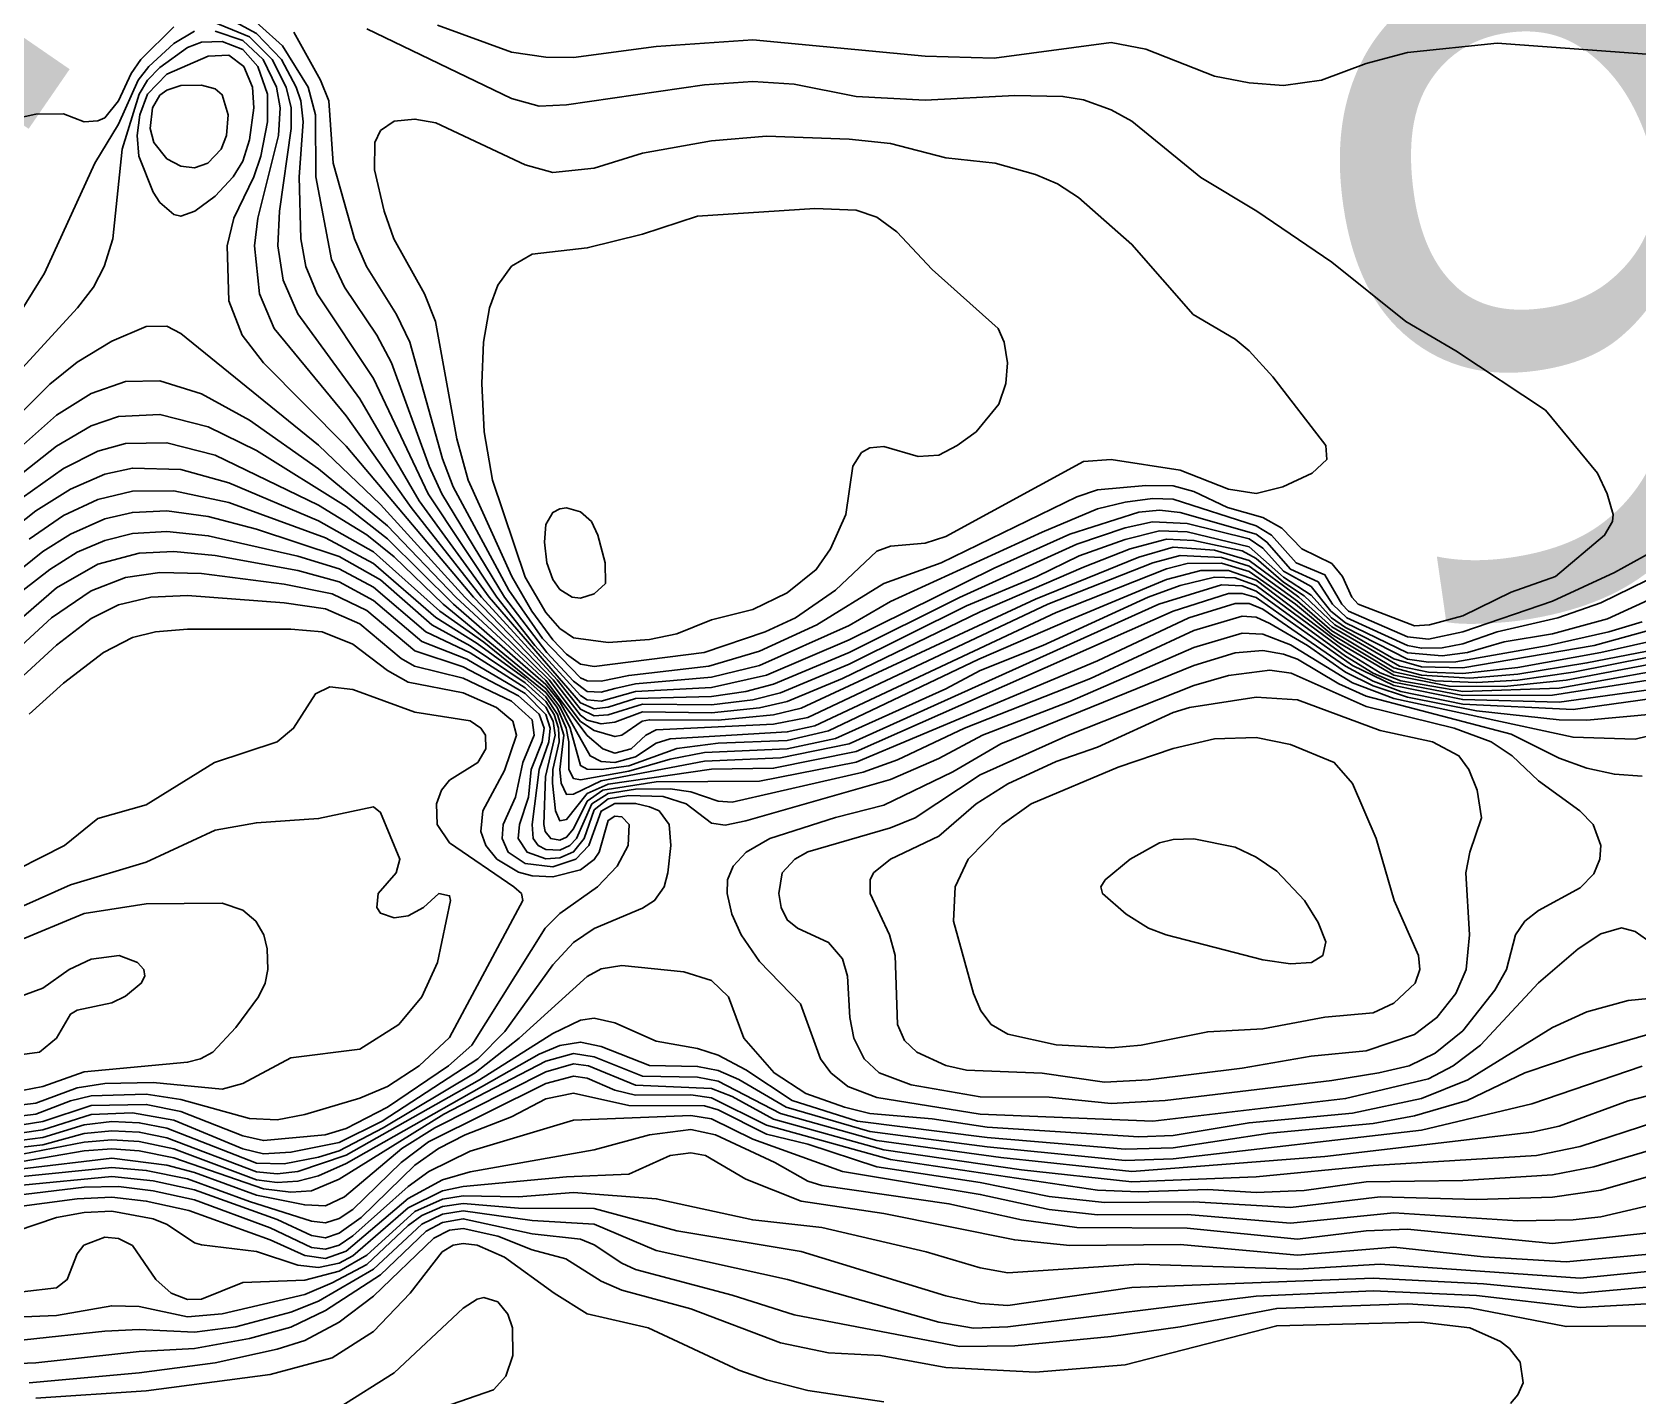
# Model space of a CAD drawing. Extents: x 474277 to 475042, y 254928 to 255625.
# Drawn here: x 474486.14 to 474504.01, y 255579.36 to 255594.53 of the extents above; entities that cross this region are included whole.
import ezdxf

# ---------------------------------------------------------------- set-up
doc = ezdxf.new("R2010")
doc.units = 0
doc.header["$MEASUREMENT"] = 0
doc.layers.add('BaseMapV2_DTM_export_MonNov09090547073261 — entities', color=1, linetype='CONTINUOUS')
doc.styles.get("Standard").update_dxf_attribs({"font": 'romans.shx'})

msp = doc.modelspace()

# ---------------------------------------------------------------- linework, layer by layer
at = {"layer": 'BaseMapV2_DTM_export_MonNov09090547073261 — entities', "color": 15, "linetype": 'Continuous', "true_color": 0xb7484b}
for points in [[(474487.625, 255595.065, 87.75), (474488.64, 255594.513, 87.75), (474488.92, 255594.222, 87.75), (474489.082, 255593.915, 87.75), (474489.133, 255593.762, 87.75), (474489.16, 255593.531, 87.75), (474489.116, 255592.918, 87.75), (474489.135, 255592.228, 87.75), (474489.189, 255591.921, 87.75), (474489.316, 255591.615, 87.75), (474489.943, 255590.674, 87.75), (474490.548, 255589.391, 87.75), (474491.312, 255588.241, 87.75), (474491.736, 255587.704, 87.75), (474492.244, 255587.147, 87.75), (474492.32, 255587.098, 87.75), (474492.474, 255587.085, 87.75)], [(474488.418, 255594.835, 87.5), (474488.929, 255594.375, 87.5), (474489.213, 255593.915, 87.5), (474489.295, 255593.608, 87.5), (474489.299, 255592.918, 87.5), (474489.473, 255591.998, 87.5), (474489.619, 255591.691, 87.5), (474489.979, 255591.155, 87.5), (474490.142, 255590.848, 87.5), (474490.559, 255589.698, 87.5), (474490.701, 255589.391, 87.5), (474491.399, 255588.241, 87.5), (474491.868, 255587.627, 87.5), (474492.167, 255587.307, 87.5), (474492.32, 255587.193, 87.5), (474492.474, 255587.184, 87.5), (474492.627, 255587.226, 87.5)], [(474505.815, 255594.778, 87.5), (474504.205, 255594.274, 87.5), (474502.442, 255594.407, 87.5), (474501.445, 255594.301, 87.5), (474500.985, 255594.18, 87.5), (474500.488, 255593.992, 87.5), (474500.065, 255593.935, 87.5), (474499.681, 255593.965, 87.5), (474499.298, 255594.039, 87.5), (474498.531, 255594.339, 87.5), (474498.148, 255594.412, 87.5), (474496.844, 255594.238, 87.5), (474496.078, 255594.26, 87.5), (474494.161, 255594.443, 87.5), (474493.087, 255594.368, 87.5), (474492.167, 255594.244, 87.5), (474491.86, 255594.251, 87.5), (474491.477, 255594.305, 87.5), (474490.654, 255594.605, 87.5)], [(474485.276, 255590.234, 88.25), (474486.283, 255591.845, 88.25), (474486.842, 255593.071, 88.25), (474487.106, 255593.505, 88.25), (474487.325, 255593.992, 88.25), (474487.444, 255594.145, 88.25), (474487.72, 255594.401, 88.25), (474487.95, 255594.537, 88.25)], [(474486.033, 255593.581, 88), (474486.186, 255593.617, 88), (474486.493, 255593.62, 88), (474486.723, 255593.531, 88), (474486.876, 255593.541, 88), (474486.953, 255593.576, 88), (474487.104, 255593.762, 88), (474487.246, 255594.068, 88), (474487.355, 255594.222, 88), (474487.72, 255594.587, 88)], [(474488.103, 255594.666, 88), (474488.563, 255594.474, 88), (474488.815, 255594.222, 88), (474488.969, 255593.915, 88), (474489.024, 255593.685, 88), (474489.027, 255593.455, 88), (474488.895, 255592.535, 88), (474488.876, 255592.151, 88), (474488.936, 255591.768, 88), (474489.1, 255591.395, 88), (474489.79, 255590.449, 88), (474490.449, 255589.314, 88), (474491.228, 255588.241, 88), (474492.244, 255587.068, 88), (474492.397, 255586.999, 88), (474492.55, 255587.018, 88), (474492.857, 255587.115, 88), (474493.701, 255587.137, 88), (474494.084, 255587.192, 88), (474494.391, 255587.275, 88), (474495.234, 255587.628, 88), (474496.461, 255588.239, 88), (474497.764, 255588.833, 88), (474498.301, 255589.014, 88), (474498.608, 255589.081, 88), (474498.991, 255589.06, 88), (474499.681, 255588.889, 88), (474499.835, 255588.786, 88), (474500.065, 255588.531, 88), (474500.371, 255588.36, 88), (474500.589, 255588.087, 88), (474500.755, 255587.957, 88), (474501.445, 255587.622, 88), (474501.828, 255587.589, 88), (474502.11, 255587.627, 88), (474502.518, 255587.746, 88), (474503.055, 255587.833, 88), (474503.668, 255587.999, 88), (474504.435, 255588.353, 88)], [(474488.18, 255594.539, 88.25), (474488.487, 255594.435, 88.25), (474488.714, 255594.222, 88.25), (474488.862, 255593.915, 88.25), (474488.902, 255593.685, 88.25), (474488.886, 255593.378, 88.25), (474488.655, 255592.458, 88.25), (474488.618, 255592.151, 88.25), (474488.674, 255591.615, 88.25), (474488.836, 255591.231, 88.25), (474489.637, 255590.26, 88.25), (474490.359, 255589.238, 88.25), (474491.143, 255588.241, 88.25), (474491.985, 255587.321, 88.25), (474492.244, 255586.996, 88.25), (474492.397, 255586.923, 88.25), (474492.55, 255586.932, 88.25), (474492.934, 255587.05, 88.25), (474493.701, 255587.045, 88.25), (474494.161, 255587.101, 88.25), (474494.467, 255587.179, 88.25), (474495.234, 255587.498, 88.25), (474496.538, 255588.145, 88.25), (474497.319, 255588.471, 88.25), (474497.79, 255588.701, 88.25), (474498.301, 255588.883, 88.25), (474498.685, 255588.978, 88.25), (474498.991, 255588.968, 88.25), (474499.681, 255588.802, 88.25), (474500.065, 255588.463, 88.25), (474500.371, 255588.265, 88.25), (474500.599, 255588.011, 88.25), (474500.755, 255587.904, 88.25), (474501.445, 255587.553, 88.25), (474501.675, 255587.517, 88.25), (474501.982, 255587.523, 88.25), (474503.006, 255587.704, 88.25), (474503.682, 255587.857, 88.25), (474504.052, 255587.969, 88.25)], [(474489.057, 255594.528, 87.25), (474489.352, 255593.992, 87.25), (474489.445, 255593.762, 87.25), (474489.494, 255593.071, 87.25), (474489.732, 255592.228, 87.25), (474489.865, 255591.921, 87.25), (474490.198, 255591.385, 87.25), (474490.347, 255591.078, 87.25), (474490.71, 255589.781, 87.25), (474490.829, 255589.468, 87.25), (474491.447, 255588.318, 87.25), (474491.821, 255587.781, 87.25), (474492.244, 255587.346, 87.25), (474492.32, 255587.31, 87.25), (474492.474, 255587.309, 87.25)], [(474492.474, 255587.309, 87.25), (474492.78, 255587.372, 87.25), (474493.67, 255587.474, 87.25), (474494.237, 255587.642, 87.25), (474494.874, 255587.934, 87.25), (474495.617, 255588.394, 87.25), (474496.255, 255588.624, 87.25), (474497.764, 255589.357, 87.25), (474497.994, 255589.435, 87.25), (474498.531, 255589.486, 87.25), (474498.838, 255589.482, 87.25), (474499.068, 255589.419, 87.25), (474499.441, 255589.238, 87.25), (474499.835, 255589.127, 87.25), (474500.045, 255589.008, 87.25), (474500.268, 255588.778, 87.25), (474500.601, 255588.616, 87.25), (474500.721, 255588.471, 87.25), (474500.824, 255588.241, 87.25), (474500.896, 255588.164, 87.25), (474501.522, 255587.922, 87.25), (474501.689, 255587.934, 87.25), (474502.058, 255588.033, 87.25), (474502.595, 255588.299, 87.25), (474503.09, 255588.471, 87.25), (474503.636, 255588.931, 87.25), (474503.724, 255589.084, 87.25), (474503.73, 255589.161, 87.25), (474503.665, 255589.391, 87.25), (474503.556, 255589.621, 87.25), (474502.978, 255590.324, 87.25), (474501.982, 255590.981, 87.25), (474501.424, 255591.308, 87.25), (474500.601, 255591.969, 87.25), (474499.768, 255592.535, 87.25), (474499.145, 255592.91, 87.25), (474498.378, 255593.537, 87.25), (474498.148, 255593.665, 87.25), (474497.841, 255593.774, 87.25), (474497.611, 255593.813, 87.25), (474497.074, 255593.823, 87.25), (474496.078, 255593.772, 87.25), (474495.311, 255593.813, 87.25), (474494.621, 255593.949, 87.25), (474494.161, 255593.978, 87.25), (474493.624, 255593.943, 87.25), (474492.09, 255593.719, 87.25), (474491.784, 255593.704, 87.25), (474491.477, 255593.788, 87.25), (474489.867, 255594.566, 87.25)], [(474486.033, 255590.788, 88.5), (474486.65, 255591.461, 88.5), (474486.826, 255591.691, 88.5), (474486.946, 255591.921, 88.5), (474487.042, 255592.228, 88.5), (474487.147, 255593.225, 88.5), (474487.334, 255593.838, 88.5), (474487.429, 255593.992, 88.5), (474487.566, 255594.134, 88.5), (474487.873, 255594.358, 88.5), (474488.027, 255594.416, 88.5), (474488.257, 255594.425, 88.5), (474488.487, 255594.335, 88.5), (474488.654, 255594.145, 88.5), (474488.761, 255593.838, 88.5), (474488.763, 255593.531, 88.5), (474488.69, 255593.148, 88.5), (474488.612, 255592.918, 88.5), (474488.387, 255592.458, 88.5), (474488.315, 255592.151, 88.5), (474488.333, 255591.538, 88.5), (474488.479, 255591.155, 88.5), (474488.718, 255590.848, 88.5), (474489.637, 255589.923, 88.5), (474491.053, 255588.241, 88.5), (474491.94, 255587.321, 88.5), (474492.244, 255586.928, 88.5), (474492.32, 255586.875, 88.5), (474492.474, 255586.834, 88.5), (474492.627, 255586.852, 88.5), (474492.934, 255586.968, 88.5), (474493.701, 255586.956, 88.5), (474494.237, 255587.012, 88.5), (474494.544, 255587.081, 88.5), (474495.157, 255587.337, 88.5), (474496.691, 255588.08, 88.5), (474497.841, 255588.577, 88.5), (474498.36, 255588.778, 88.5), (474498.761, 255588.887, 88.5), (474499.068, 255588.873, 88.5), (474499.605, 255588.757, 88.5), (474499.758, 255588.673, 88.5), (474500.065, 255588.407, 88.5), (474500.295, 255588.255, 88.5), (474500.634, 255587.934, 88.5), (474501.292, 255587.554, 88.5), (474501.598, 255587.466, 88.5), (474502.058, 255587.457, 88.5), (474503.518, 255587.704, 88.5), (474504.742, 255588.041, 88.5)], [(474487.955, 255592.535, 88.75), (474487.797, 255592.48, 88.75), (474487.72, 255592.498, 88.75), (474487.566, 255592.634, 88.75), (474487.49, 255592.748, 88.75), (474487.333, 255593.148, 88.75), (474487.314, 255593.378, 88.75), (474487.343, 255593.608, 88.75), (474487.429, 255593.838, 88.75), (474487.643, 255594.06, 88.75), (474488.103, 255594.262, 88.75), (474488.333, 255594.272, 88.75), (474488.501, 255594.145, 88.75), (474488.597, 255593.915, 88.75), (474488.61, 255593.685, 88.75), (474488.563, 255593.329, 88.75), (474488.487, 255593.092, 88.75), (474488.382, 255592.918, 88.75), (474488.18, 255592.703, 88.75), (474487.955, 255592.535, 88.75)], [(474488.1, 255593.071, 89), (474487.95, 255593.02, 89), (474487.797, 255593.036, 89), (474487.643, 255593.12, 89), (474487.497, 255593.301, 89), (474487.457, 255593.455, 89), (474487.482, 255593.685, 89), (474487.566, 255593.825, 89), (474487.643, 255593.883, 89), (474487.797, 255593.933, 89), (474488.027, 255593.938, 89), (474488.18, 255593.897, 89), (474488.257, 255593.831, 89), (474488.326, 255593.608, 89), (474488.305, 255593.378, 89), (474488.246, 255593.225, 89), (474488.1, 255593.071, 89)], [(474492.397, 255587.471, 87), (474493.619, 255587.627, 87), (474494.299, 255587.857, 87), (474494.634, 255588.011, 87), (474495.081, 255588.318, 87), (474495.541, 255588.755, 87), (474495.694, 255588.811, 87), (474496.078, 255588.841, 87), (474496.308, 255588.915, 87), (474497.841, 255589.753, 87), (474498.148, 255589.775, 87), (474498.915, 255589.656, 87), (474499.451, 255589.445, 87), (474499.758, 255589.396, 87), (474500.057, 255589.468, 87), (474500.384, 255589.621, 87), (474500.545, 255589.774, 87), (474500.535, 255589.928, 87), (474499.944, 255590.694, 87), (474499.681, 255590.984, 87), (474499.528, 255591.111, 87), (474499.06, 255591.385, 87), (474498.378, 255592.167, 87), (474497.782, 255592.688, 87), (474497.549, 255592.841, 87), (474497.304, 255592.945, 87), (474496.858, 255593.071, 87), (474496.308, 255593.131, 87), (474495.694, 255593.288, 87), (474495.234, 255593.339, 87), (474494.314, 255593.372, 87), (474493.701, 255593.317, 87), (474492.934, 255593.181, 87), (474492.397, 255593.016, 87), (474491.937, 255592.967, 87), (474491.63, 255593.052, 87), (474490.634, 255593.519, 87), (474490.403, 255593.561, 87), (474490.173, 255593.539, 87), (474490.02, 255593.432, 87), (474489.957, 255593.301, 87), (474489.952, 255592.995, 87), (474490.06, 255592.535, 87), (474490.167, 255592.228, 87), (474490.509, 255591.615, 87), (474490.633, 255591.308, 87), (474490.87, 255590.004, 87), (474490.994, 255589.544, 87), (474491.481, 255588.471, 87), (474491.704, 255588.087, 87), (474491.937, 255587.766, 87), (474492.09, 255587.606, 87), (474492.244, 255587.496, 87), (474492.397, 255587.471, 87)], [(474493.01, 255587.77, 86.75), (474493.317, 255587.835, 86.75), (474493.701, 255587.991, 86.75), (474494.161, 255588.106, 86.75), (474494.544, 255588.289, 86.75), (474494.866, 255588.548, 86.75), (474495.025, 255588.778, 86.75), (474495.196, 255589.161, 86.75), (474495.274, 255589.698, 86.75), (474495.37, 255589.851, 86.75), (474495.464, 255589.904, 86.75), (474495.617, 255589.917, 86.75), (474496.001, 255589.808, 86.75), (474496.231, 255589.823, 86.75), (474496.435, 255589.928, 86.75), (474496.645, 255590.081, 86.75), (474496.898, 255590.388, 86.75), (474496.976, 255590.618, 86.75), (474496.995, 255590.848, 86.75), (474496.958, 255591.078, 86.75), (474496.891, 255591.231, 86.75), (474496.154, 255591.888, 86.75), (474495.761, 255592.305, 86.75), (474495.541, 255592.469, 86.75), (474495.311, 255592.549, 86.75), (474494.851, 255592.564, 86.75), (474493.547, 255592.481, 86.75), (474492.934, 255592.281, 86.75), (474492.32, 255592.127, 86.75), (474491.707, 255592.059, 86.75), (474491.477, 255591.926, 86.75), (474491.324, 255591.712, 86.75), (474491.233, 255591.461, 86.75), (474491.165, 255591.078, 86.75), (474491.147, 255590.618, 86.75), (474491.172, 255590.081, 86.75), (474491.265, 255589.544, 86.75), (474491.63, 255588.465, 86.75), (474491.86, 255588.071, 86.75), (474492.014, 255587.895, 86.75), (474492.167, 255587.788, 86.75), (474492.55, 255587.738, 86.75), (474493.01, 255587.77, 86.75)], [(474485.956, 255590.227, 88.75), (474486.34, 255590.611, 88.75), (474486.646, 255590.855, 88.75), (474487.03, 255591.089, 88.75), (474487.413, 255591.253, 88.75), (474487.643, 255591.258, 88.75), (474487.797, 255591.176, 88.75), (474489.33, 255589.934, 88.75), (474490.02, 255589.274, 88.75), (474490.959, 255588.241, 88.75), (474491.897, 255587.321, 88.75), (474492.244, 255586.859, 88.75), (474492.397, 255586.759, 88.75), (474492.627, 255586.691, 88.75), (474492.704, 255586.707, 88.75), (474492.931, 255586.861, 88.75), (474493.01, 255586.878, 88.75), (474493.777, 255586.874, 88.75), (474494.391, 255586.933, 88.75), (474494.697, 255587.007, 88.75), (474497.304, 255588.221, 88.75), (474498.454, 255588.688, 88.75), (474498.838, 255588.798, 88.75), (474499.298, 255588.765, 88.75), (474499.681, 255588.651, 88.75), (474500.234, 255588.241, 88.75), (474500.601, 255587.912, 88.75), (474501.355, 255587.474, 88.75), (474501.675, 255587.408, 88.75), (474502.058, 255587.393, 88.75), (474502.672, 255587.46, 88.75), (474503.592, 255587.625, 88.75), (474505.739, 255588.108, 88.75)], [(474485.88, 255589.793, 89), (474486.416, 255590.265, 89), (474486.8, 255590.509, 89), (474487.183, 255590.642, 89), (474487.566, 255590.649, 89), (474488.027, 255590.505, 89), (474488.563, 255590.211, 89), (474489.33, 255589.671, 89), (474490.097, 255589.034, 89), (474490.858, 255588.241, 89), (474491.86, 255587.314, 89), (474492.32, 255586.702, 89), (474492.492, 255586.554, 89), (474492.627, 255586.507, 89), (474492.809, 255586.554, 89), (474492.972, 255586.707, 89), (474493.087, 255586.766, 89), (474494.391, 255586.83, 89), (474494.774, 255586.905, 89), (474497.444, 255588.164, 89), (474498.61, 255588.624, 89), (474498.915, 255588.707, 89), (474499.375, 255588.685, 89), (474499.681, 255588.588, 89), (474500.218, 255588.199, 89), (474500.601, 255587.869, 89), (474501.292, 255587.455, 89), (474501.598, 255587.374, 89), (474502.135, 255587.34, 89), (474502.672, 255587.385, 89), (474503.438, 255587.511, 89), (474505.662, 255587.94, 89)], [(474485.956, 255589.558, 89.25), (474486.416, 255589.922, 89.25), (474486.8, 255590.147, 89.25), (474487.106, 255590.252, 89.25), (474487.566, 255590.275, 89.25), (474488.103, 255590.136, 89.25), (474488.64, 255589.872, 89.25), (474489.637, 255589.251, 89.25), (474490.097, 255588.892, 89.25), (474490.831, 255588.164, 89.25), (474491.86, 255587.27, 89.25), (474492.014, 255587.079, 89.25), (474492.35, 255586.477, 89.25), (474492.474, 255586.415, 89.25), (474492.627, 255586.404, 89.25), (474492.857, 255586.464, 89.25), (474493.087, 255586.617, 89.25), (474493.241, 255586.666, 89.25), (474494.544, 255586.743, 89.25), (474494.851, 255586.812, 89.25), (474497.534, 255588.072, 89.25), (474498.761, 255588.558, 89.25), (474498.991, 255588.616, 89.25), (474499.375, 255588.619, 89.25), (474499.681, 255588.529, 89.25), (474500.196, 255588.164, 89.25), (474500.601, 255587.827, 89.25), (474501.292, 255587.412, 89.25), (474501.752, 255587.311, 89.25), (474502.212, 255587.291, 89.25), (474502.672, 255587.319, 89.25), (474503.285, 255587.408, 89.25), (474504.129, 255587.576, 89.25)], [(474486.033, 255589.347, 89.5), (474486.493, 255589.672, 89.5), (474486.876, 255589.866, 89.5), (474487.183, 255589.951, 89.5), (474487.643, 255589.959, 89.5), (474488.18, 255589.821, 89.5), (474489.33, 255589.265, 89.5), (474489.867, 255588.935, 89.5), (474490.173, 255588.691, 89.5), (474490.716, 255588.164, 89.5), (474491.86, 255587.226, 89.5), (474492.014, 255587.023, 89.5), (474492.129, 255586.784, 89.5), (474492.244, 255586.369, 89.5), (474492.32, 255586.328, 89.5), (474492.474, 255586.323, 89.5), (474492.78, 255586.364, 89.5), (474493.317, 255586.56, 89.5), (474493.777, 255586.616, 89.5), (474494.544, 255586.648, 89.5), (474495.004, 255586.754, 89.5), (474496.675, 255587.551, 89.5), (474497.688, 255587.99, 89.5), (474498.761, 255588.438, 89.5), (474499.145, 255588.539, 89.5), (474499.451, 255588.539, 89.5), (474499.758, 255588.43, 89.5), (474500.678, 255587.732, 89.5), (474501.292, 255587.373, 89.5), (474501.905, 255587.251, 89.5), (474502.518, 255587.249, 89.5), (474503.208, 255587.318, 89.5), (474504.205, 255587.506, 89.5)], [(474485.88, 255588.96, 89.75), (474486.186, 255589.204, 89.75), (474486.57, 255589.442, 89.75), (474486.953, 255589.61, 89.75), (474487.26, 255589.678, 89.75), (474487.797, 255589.662, 89.75), (474488.333, 255589.514, 89.75), (474489.33, 255589.092, 89.75), (474489.943, 255588.748, 89.75), (474490.681, 255588.087, 89.75), (474491.17, 255587.74, 89.75), (474491.86, 255587.181, 89.75), (474491.984, 255587.014, 89.75), (474492.084, 255586.784, 89.75), (474492.114, 255586.631, 89.75), (474492.113, 255586.324, 89.75), (474492.167, 255586.223, 89.75), (474492.244, 255586.21, 89.75), (474492.78, 255586.306, 89.75), (474493.241, 255586.439, 89.75), (474493.624, 255586.512, 89.75), (474494.544, 255586.556, 89.75), (474495.081, 255586.669, 89.75), (474496.308, 255587.222, 89.75), (474496.691, 255587.425, 89.75), (474497.386, 255587.704, 89.75), (474498.56, 255588.241, 89.75), (474498.915, 255588.371, 89.75), (474499.298, 255588.465, 89.75), (474499.528, 255588.456, 89.75), (474499.758, 255588.372, 89.75), (474500.755, 255587.636, 89.75), (474501.138, 255587.401, 89.75), (474501.368, 255587.31, 89.75), (474502.058, 255587.194, 89.75), (474503.132, 255587.23, 89.75), (474504.205, 255587.423, 89.75)], [(474486.11, 255588.888, 90), (474486.493, 255589.15, 90), (474486.876, 255589.327, 90), (474487.26, 255589.42, 90), (474487.72, 255589.424, 90), (474488.333, 255589.294, 90), (474489.407, 255588.901, 90), (474489.943, 255588.617, 90), (474490.634, 255588.016, 90), (474491.094, 255587.726, 90), (474491.63, 255587.337, 90), (474491.86, 255587.132, 90), (474491.988, 255586.937, 90), (474492.057, 255586.707, 90), (474492.015, 255586.324, 90), (474492.029, 255586.171, 90), (474492.09, 255586.045, 90), (474492.167, 255586.049, 90), (474492.474, 255586.197, 90), (474493.624, 255586.419, 90), (474494.467, 255586.453, 90), (474495.234, 255586.609, 90), (474498.677, 255588.164, 90), (474499.375, 255588.378, 90), (474499.605, 255588.367, 90), (474499.758, 255588.31, 90), (474500.755, 255587.585, 90), (474501.063, 255587.397, 90), (474501.292, 255587.297, 90), (474502.058, 255587.149, 90), (474503.055, 255587.15, 90), (474504.359, 255587.357, 90)], [(474492.627, 255587.226, 87.5), (474492.857, 255587.276, 87.5), (474493.701, 255587.352, 87.5), (474494.237, 255587.481, 87.5), (474495.234, 255587.926, 87.5), (474495.694, 255588.195, 87.5), (474497.381, 255588.965, 87.5), (474497.994, 255589.223, 87.5), (474498.301, 255589.298, 87.5), (474498.608, 255589.34, 87.5), (474498.838, 255589.333, 87.5), (474499.758, 255589.037, 87.5), (474499.931, 255588.931, 87.5), (474500.206, 255588.624, 87.5), (474500.525, 255588.489, 87.5), (474500.712, 255588.164, 87.5), (474500.788, 255588.087, 87.5), (474501.445, 255587.802, 87.5), (474501.675, 255587.776, 87.5), (474502.058, 255587.855, 87.5), (474503.055, 255588.196, 87.5), (474503.745, 255588.518, 87.5), (474504.282, 255588.812, 87.5)], [(474485.917, 255588.471, 90.25), (474486.263, 255588.749, 90.25), (474486.57, 255588.944, 90.25), (474486.953, 255589.113, 90.25), (474487.26, 255589.184, 90.25), (474487.643, 255589.201, 90.25), (474488.103, 255589.14, 90.25), (474488.64, 255588.998, 90.25), (474489.56, 255588.696, 90.25), (474490.02, 255588.433, 90.25), (474490.59, 255587.934, 90.25), (474491.017, 255587.702, 90.25), (474491.63, 255587.287, 90.25), (474491.86, 255587.08, 90.25), (474491.95, 255586.937, 90.25), (474492.001, 255586.784, 90.25), (474492.008, 255586.631, 90.25), (474491.937, 255586.324, 90.25), (474491.931, 255586.171, 90.25), (474491.966, 255585.864, 90.25), (474492.014, 255585.754, 90.25), (474492.09, 255585.77, 90.25), (474492.32, 255586.058, 90.25), (474492.55, 255586.163, 90.25), (474493.701, 255586.329, 90.25), (474494.391, 255586.338, 90.25), (474495.311, 255586.524, 90.25), (474498.837, 255588.087, 90.25), (474499.451, 255588.283, 90.25), (474499.605, 255588.283, 90.25), (474499.758, 255588.239, 90.25), (474500.831, 255587.482, 90.25), (474501.292, 255587.258, 90.25), (474502.058, 255587.103, 90.25), (474503.132, 255587.075, 90.25), (474505.202, 255587.36, 90.25)], [(474492.244, 255588.231, 86.5), (474492.397, 255588.279, 86.5), (474492.522, 255588.394, 86.5), (474492.518, 255588.624, 86.5), (474492.438, 255588.931, 86.5), (474492.366, 255589.084, 86.5), (474492.244, 255589.193, 86.5), (474492.09, 255589.234, 86.5), (474492.014, 255589.225, 86.5), (474491.937, 255589.185, 86.5), (474491.86, 255589.049, 86.5), (474491.844, 255588.854, 86.5), (474491.871, 255588.624, 86.5), (474491.937, 255588.439, 86.5), (474492.014, 255588.328, 86.5), (474492.15, 255588.241, 86.5), (474492.244, 255588.231, 86.5)], [(474492.474, 255587.085, 87.75), (474492.857, 255587.191, 87.75), (474493.701, 255587.238, 87.75), (474494.314, 255587.373, 87.75), (474495.234, 255587.767, 87.75), (474496.844, 255588.563, 87.75), (474497.688, 255588.941, 87.75), (474498.454, 255589.187, 87.75), (474498.685, 255589.209, 87.75), (474498.915, 255589.184, 87.75), (474499.758, 255588.942, 87.75), (474499.879, 255588.854, 87.75), (474500.141, 255588.554, 87.75), (474500.448, 255588.414, 87.75), (474500.608, 255588.164, 87.75), (474500.767, 255588.011, 87.75), (474501.445, 255587.703, 87.75), (474501.598, 255587.674, 87.75), (474501.828, 255587.68, 87.75), (474502.058, 255587.724, 87.75), (474502.442, 255587.858, 87.75), (474503.114, 255588.011, 87.75), (474503.592, 255588.178, 87.75), (474504.435, 255588.592, 87.75)], [(474486.044, 255588.318, 90.5), (474486.34, 255588.551, 90.5), (474486.646, 255588.741, 90.5), (474486.953, 255588.874, 90.5), (474487.26, 255588.949, 90.5), (474487.643, 255588.973, 90.5), (474488.103, 255588.926, 90.5), (474489.1, 255588.698, 90.5), (474489.56, 255588.556, 90.5), (474489.943, 255588.353, 90.5), (474490.523, 255587.857, 90.5), (474491.017, 255587.621, 90.5), (474491.63, 255587.233, 90.5), (474491.86, 255587.018, 90.5), (474491.94, 255586.861, 90.5), (474491.962, 255586.707, 90.5), (474491.853, 255586.247, 90.5), (474491.836, 255585.711, 90.5), (474491.851, 255585.634, 90.5), (474491.914, 255585.557, 90.5), (474492.014, 255585.539, 90.5), (474492.09, 255585.573, 90.5), (474492.167, 255585.664, 90.5), (474492.32, 255585.971, 90.5), (474492.492, 255586.094, 90.5), (474493.087, 255586.187, 90.5), (474494.237, 255586.195, 90.5), (474495.311, 255586.407, 90.5), (474497.994, 255587.533, 90.5), (474499.009, 255588.011, 90.5), (474499.528, 255588.173, 90.5), (474499.681, 255588.17, 90.5), (474499.835, 255588.109, 90.5), (474500.755, 255587.474, 90.5), (474501.061, 255587.306, 90.5), (474501.368, 255587.194, 90.5), (474502.058, 255587.053, 90.5), (474503.285, 255586.991, 90.5), (474505.202, 255587.259, 90.5)], [(474485.88, 255587.883, 90.75), (474486.416, 255588.345, 90.75), (474486.876, 255588.608, 90.75), (474487.336, 255588.731, 90.75), (474487.72, 255588.749, 90.75), (474488.18, 255588.707, 90.75), (474489.1, 255588.537, 90.75), (474489.56, 255588.411, 90.75), (474489.943, 255588.205, 90.75), (474490.48, 255587.75, 90.75), (474490.98, 255587.551, 90.75), (474491.63, 255587.17, 90.75), (474491.858, 255586.937, 90.75), (474491.906, 255586.784, 90.75), (474491.893, 255586.631, 90.75), (474491.786, 255586.324, 90.75), (474491.707, 255585.711, 90.75), (474491.719, 255585.557, 90.75), (474491.773, 255585.48, 90.75), (474491.86, 255585.435, 90.75), (474492.014, 255585.428, 90.75), (474492.125, 255585.48, 90.75), (474492.198, 255585.557, 90.75), (474492.37, 255585.941, 90.75), (474492.55, 255586.059, 90.75), (474492.857, 255586.107, 90.75), (474493.241, 255586.111, 90.75), (474493.471, 255586.075, 90.75), (474493.777, 255585.973, 90.75), (474493.931, 255585.963, 90.75), (474495.387, 255586.294, 90.75), (474495.771, 255586.431, 90.75), (474496.517, 255586.784, 90.75), (474497.918, 255587.338, 90.75), (474499.068, 255587.87, 90.75), (474499.605, 255588.031, 90.75), (474499.758, 255588.018, 90.75), (474499.911, 255587.95, 90.75), (474500.33, 255587.704, 90.75), (474500.755, 255587.407, 90.75), (474501.061, 255587.254, 90.75), (474501.445, 255587.129, 90.75), (474502.212, 255586.978, 90.75), (474503.132, 255586.879, 90.75), (474503.438, 255586.872, 90.75), (474504.205, 255586.944, 90.75)], [(474485.88, 255587.569, 91), (474486.359, 255588.011, 91), (474486.8, 255588.314, 91), (474487.183, 255588.462, 91), (474487.566, 255588.517, 91), (474488.027, 255588.506, 91), (474488.947, 255588.388, 91), (474489.483, 255588.278, 91), (474489.867, 255588.093, 91), (474490.403, 255587.643, 91), (474490.94, 255587.467, 91), (474491.554, 255587.144, 91), (474491.784, 255586.942, 91), (474491.841, 255586.784, 91), (474491.817, 255586.631, 91), (474491.697, 255586.324, 91), (474491.664, 255586.017, 91), (474491.565, 255585.711, 91), (474491.552, 255585.557, 91), (474491.652, 255585.404, 91), (474491.86, 255585.331, 91), (474492.014, 255585.341, 91), (474492.167, 255585.41, 91), (474492.284, 255585.557, 91), (474492.397, 255585.875, 91), (474492.55, 255585.999, 91), (474492.78, 255586.037, 91), (474493.164, 255586.024, 91), (474493.419, 255585.941, 91), (474493.701, 255585.728, 91), (474493.854, 255585.707, 91), (474494.084, 255585.752, 91), (474495.694, 255586.214, 91), (474496.231, 255586.447, 91), (474496.716, 255586.707, 91), (474497.688, 255587.08, 91), (474499.068, 255587.681, 91), (474499.605, 255587.843, 91), (474499.835, 255587.831, 91), (474500.141, 255587.712, 91), (474500.831, 255587.289, 91), (474501.292, 255587.116, 91), (474503.285, 255586.684, 91), (474503.975, 255586.663, 91), (474504.359, 255586.756, 91)], [(474485.996, 255587.321, 91.25), (474486.416, 255587.708, 91.25), (474486.8, 255588.003, 91.25), (474487.106, 255588.156, 91.25), (474487.464, 255588.241, 91.25), (474487.873, 255588.259, 91.25), (474488.947, 255588.18, 91.25), (474489.407, 255588.112, 91.25), (474489.79, 255587.944, 91.25), (474490.25, 255587.558, 91.25), (474490.396, 255587.474, 91.25), (474490.94, 255587.341, 91.25), (474491.477, 255587.086, 91.25), (474491.707, 255586.876, 91.25), (474491.73, 255586.707, 91.25), (474491.602, 255586.401, 91.25), (474491.52, 255586.017, 91.25), (474491.385, 255585.711, 91.25), (474491.371, 255585.557, 91.25), (474491.441, 255585.404, 91.25), (474491.63, 255585.28, 91.25), (474491.937, 255585.243, 91.25), (474492.194, 255585.327, 91.25), (474492.338, 255585.48, 91.25), (474492.474, 255585.862, 91.25), (474492.627, 255585.947, 91.25), (474492.857, 255585.947, 91.25), (474493.01, 255585.91, 91.25), (474493.119, 255585.864, 91.25), (474493.231, 255585.711, 91.25), (474493.248, 255585.48, 91.25), (474493.217, 255585.174, 91.25), (474493.175, 255585.02, 91.25), (474493.068, 255584.867, 91.25), (474492.934, 255584.781, 91.25), (474492.397, 255584.555, 91.25), (474492.167, 255584.4, 91.25), (474491.937, 255584.15, 91.25), (474491.404, 255583.41, 91.25), (474491.101, 255583.104, 91.25), (474490.037, 255582.413, 91.25), (474489.56, 255582.176, 91.25), (474489.023, 255582.067, 91.25), (474488.717, 255582.05, 91.25), (474488.487, 255582.106, 91.25), (474487.72, 255582.423, 91.25), (474487.26, 255582.505, 91.25), (474486.8, 255582.487, 91.25), (474486.263, 255582.317, 91.25), (474486.033, 255582.282, 91.25)], [(474486.11, 255586.939, 91.5), (474486.493, 255587.285, 91.5), (474486.938, 255587.627, 91.5), (474487.26, 255587.792, 91.5), (474487.518, 255587.857, 91.5), (474487.873, 255587.886, 91.5), (474489.023, 255587.886, 91.5), (474489.371, 255587.857, 91.5), (474489.713, 255587.719, 91.5), (474490.097, 255587.427, 91.5), (474490.327, 255587.296, 91.5), (474490.94, 255587.177, 91.5), (474491.309, 255587.014, 91.5), (474491.49, 255586.861, 91.5), (474491.534, 255586.707, 91.5), (474491.4, 255586.315, 91.5), (474491.156, 255585.864, 91.5), (474491.136, 255585.634, 91.5), (474491.192, 255585.48, 91.5), (474491.315, 255585.327, 91.5), (474491.554, 255585.182, 91.5), (474491.707, 255585.141, 91.5), (474491.937, 255585.13, 91.5), (474492.244, 255585.207, 91.5), (474492.397, 255585.323, 91.5), (474492.453, 255585.404, 91.5), (474492.55, 255585.759, 91.5), (474492.627, 255585.807, 91.5), (474492.704, 255585.799, 91.5), (474492.787, 255585.711, 91.5), (474492.773, 255585.48, 91.5), (474492.651, 255585.25, 91.5), (474492.432, 255585.02, 91.5), (474492.014, 255584.721, 91.5), (474491.852, 255584.56, 91.5), (474491.035, 255583.257, 91.5), (474490.775, 255583.027, 91.5), (474490.098, 255582.567, 91.5), (474489.637, 255582.33, 91.5), (474489.405, 255582.26, 91.5), (474488.717, 255582.196, 91.5), (474488.487, 255582.25, 91.5), (474487.797, 255582.52, 91.5), (474487.413, 255582.599, 91.5), (474486.8, 255582.588, 91.5), (474486.263, 255582.409, 91.5), (474486.033, 255582.371, 91.5)], [(474498.612, 255582.413, 91.25), (474496.691, 255582.491, 91.25), (474495.541, 255582.677, 91.25), (474495.217, 255582.797, 91.25), (474495.029, 255582.95, 91.25), (474494.915, 255583.104, 91.25), (474494.69, 255583.717, 91.25), (474494.237, 255584.189, 91.25), (474494.031, 255584.484, 91.25), (474493.928, 255584.714, 91.25), (474493.875, 255584.944, 91.25), (474493.879, 255585.097, 91.25), (474493.942, 255585.25, 91.25), (474494.087, 255585.404, 91.25), (474494.351, 255585.557, 91.25), (474495.081, 255585.792, 91.25), (474495.617, 255585.927, 91.25), (474496.384, 255586.3, 91.25), (474496.921, 255586.61, 91.25), (474499.068, 255587.481, 91.25), (474499.528, 255587.621, 91.25), (474499.835, 255587.648, 91.25), (474500.065, 255587.607, 91.25), (474500.221, 255587.551, 91.25), (474500.678, 255587.276, 91.25), (474500.985, 255587.14, 91.25), (474502.595, 255586.718, 91.25), (474503.132, 255586.45, 91.25), (474503.438, 255586.34, 91.25), (474503.745, 255586.272, 91.25), (474504.052, 255586.251, 91.25)], [(474498.746, 255582.643, 91.5), (474498.148, 255582.608, 91.5), (474497.458, 255582.68, 91.5), (474496.691, 255582.682, 91.5), (474495.924, 255582.816, 91.5), (474495.567, 255582.95, 91.5), (474495.4, 255583.104, 91.5), (474495.284, 255583.334, 91.5), (474495.24, 255583.564, 91.5), (474495.215, 255584.024, 91.5), (474495.157, 255584.219, 91.5), (474495.004, 255584.399, 91.5), (474494.657, 255584.56, 91.5), (474494.544, 255584.651, 91.5), (474494.478, 255584.79, 91.5), (474494.45, 255584.944, 91.5), (474494.487, 255585.174, 91.5), (474494.629, 255585.327, 91.5), (474494.774, 255585.409, 91.5), (474495.694, 255585.674, 91.5), (474495.968, 255585.787, 91.5), (474496.691, 255586.266, 91.5), (474497.674, 255586.707, 91.5), (474499.068, 255587.258, 91.5), (474499.451, 255587.37, 91.5), (474499.911, 255587.429, 91.5), (474500.15, 255587.397, 91.5), (474500.985, 255587.024, 91.5), (474501.962, 255586.784, 91.5), (474502.375, 255586.631, 91.5), (474502.607, 255586.477, 91.5), (474502.902, 255586.199, 91.5), (474503.359, 255585.864, 91.5), (474503.51, 255585.711, 91.5), (474503.594, 255585.48, 91.5), (474503.581, 255585.327, 91.5), (474503.515, 255585.165, 91.5), (474503.362, 255585.01, 91.5), (474502.902, 255584.757, 91.5), (474502.748, 255584.636, 91.5), (474502.645, 255584.484, 91.5), (474502.544, 255584.1, 91.5), (474502.416, 255583.87, 91.5), (474502.058, 255583.417, 91.5), (474501.752, 255583.167, 91.5), (474501.462, 255583.027, 91.5), (474501.126, 255582.95, 91.5), (474500.601, 255582.863, 91.5), (474498.746, 255582.643, 91.5)], [(474485.726, 255585.087, 91.75), (474486.503, 255585.48, 91.75), (474486.876, 255585.781, 91.75), (474487.413, 255585.932, 91.75), (474488.172, 255586.401, 91.75), (474488.87, 255586.633, 91.75), (474489.053, 255586.784, 91.75), (474489.296, 255587.167, 91.75), (474489.454, 255587.244, 91.75), (474489.713, 255587.216, 91.75), (474490.403, 255586.964, 91.75), (474491.017, 255586.865, 91.75), (474491.137, 255586.784, 91.75), (474491.189, 255586.707, 91.75), (474491.192, 255586.554, 91.75), (474491.102, 255586.401, 91.75), (474490.787, 255586.205, 91.75), (474490.697, 255586.094, 91.75), (474490.642, 255585.941, 91.75), (474490.651, 255585.711, 91.75), (474490.787, 255585.507, 91.75), (474491.501, 255585.02, 91.75), (474491.588, 255584.944, 91.75), (474491.602, 255584.867, 91.75), (474490.787, 255583.343, 91.75), (474490.448, 255583.027, 91.75), (474490.097, 255582.798, 91.75), (474489.79, 255582.67, 91.75), (474489.177, 255582.486, 91.75), (474488.87, 255582.427, 91.75), (474488.563, 255582.441, 91.75), (474487.797, 255582.654, 91.75), (474487.413, 255582.713, 91.75), (474486.8, 255582.694, 91.75), (474486.57, 255582.638, 91.75), (474486.186, 255582.49, 91.75), (474486.033, 255582.471, 91.75)], [(474498.559, 255582.874, 91.75), (474498.071, 255582.846, 91.75), (474497.381, 255582.945, 91.75), (474496.538, 255582.981, 91.75), (474496.308, 255583.03, 91.75), (474495.987, 255583.18, 91.75), (474495.848, 255583.309, 91.75), (474495.769, 255583.487, 91.75), (474495.746, 255584.254, 91.75), (474495.683, 255584.484, 91.75), (474495.467, 255584.944, 91.75), (474495.466, 255585.097, 91.75), (474495.504, 255585.174, 91.75), (474495.691, 255585.327, 91.75), (474496.231, 255585.583, 91.75), (474496.645, 255585.941, 91.75), (474496.998, 255586.166, 91.75), (474497.534, 255586.414, 91.75), (474497.994, 255586.572, 91.75), (474498.838, 255586.957, 91.75), (474499.02, 255587.014, 91.75), (474499.758, 255587.131, 91.75), (474500.218, 255587.098, 91.75), (474501.138, 255586.76, 91.75), (474501.723, 255586.631, 91.75), (474502.015, 255586.477, 91.75), (474502.125, 255586.324, 91.75), (474502.217, 255586.094, 91.75), (474502.266, 255585.787, 91.75), (474502.135, 255585.404, 91.75), (474502.092, 255585.174, 91.75), (474502.133, 255584.484, 91.75), (474502.097, 255584.1, 91.75), (474501.982, 255583.833, 91.75), (474501.77, 255583.564, 91.75), (474501.522, 255583.377, 91.75), (474500.985, 255583.194, 91.75), (474500.371, 255583.134, 91.75), (474499.605, 255583.003, 91.75), (474498.559, 255582.874, 91.75)], [(474498.481, 255583.257, 92), (474498.148, 255583.228, 92), (474497.534, 255583.263, 92), (474496.998, 255583.379, 92), (474496.813, 255583.487, 92), (474496.698, 255583.64, 92), (474496.614, 255583.833, 92), (474496.394, 255584.637, 92), (474496.412, 255585.02, 92), (474496.555, 255585.327, 92), (474496.933, 255585.711, 92), (474497.257, 255585.941, 92), (474498.224, 255586.352, 92), (474498.838, 255586.559, 92), (474499.298, 255586.664, 92), (474499.758, 255586.68, 92), (474500.141, 255586.604, 92), (474500.628, 255586.401, 92), (474500.831, 255586.17, 92), (474501.095, 255585.557, 92), (474501.293, 255584.867, 92), (474501.565, 255584.254, 92), (474501.581, 255584.1, 92), (474501.53, 255583.947, 92), (474501.292, 255583.724, 92), (474501.061, 255583.617, 92), (474500.525, 255583.569, 92), (474499.835, 255583.441, 92), (474499.221, 255583.407, 92), (474498.481, 255583.257, 92)], [(474485.662, 255584.637, 92), (474486.57, 255585.041, 92), (474487.413, 255585.294, 92), (474488.18, 255585.649, 92), (474488.64, 255585.733, 92), (474489.33, 255585.778, 92), (474489.943, 255585.911, 92), (474490.02, 255585.848, 92), (474490.236, 255585.327, 92), (474490.192, 255585.174, 92), (474489.994, 255584.944, 92), (474489.977, 255584.79, 92), (474490.02, 255584.725, 92), (474490.173, 255584.676, 92), (474490.327, 255584.698, 92), (474490.499, 255584.79, 92), (474490.67, 255584.944, 92), (474490.787, 255584.92, 92), (474490.798, 255584.867, 92), (474490.654, 255584.177, 92), (474490.48, 255583.797, 92), (474490.223, 255583.487, 92), (474489.79, 255583.212, 92), (474489.023, 255583.116, 92), (474488.487, 255582.833, 92), (474488.257, 255582.769, 92), (474487.49, 255582.842, 92), (474486.953, 255582.832, 92), (474486.646, 255582.783, 92), (474486.186, 255582.614, 92), (474486.033, 255582.593, 92)], [(474500.374, 255584.177, 92.25), (474500.141, 255584.161, 92.25), (474499.835, 255584.208, 92.25), (474498.757, 255584.484, 92.25), (474498.564, 255584.56, 92.25), (474498.313, 255584.714, 92.25), (474498.051, 255584.944, 92.25), (474498.031, 255585.02, 92.25), (474498.081, 255585.097, 92.25), (474498.359, 255585.327, 92.25), (474498.685, 255585.51, 92.25), (474498.838, 255585.547, 92.25), (474499.068, 255585.553, 92.25), (474499.528, 255585.462, 92.25), (474499.758, 255585.351, 92.25), (474499.988, 255585.195, 92.25), (474500.297, 255584.867, 92.25), (474500.448, 255584.623, 92.25), (474500.535, 255584.407, 92.25), (474500.5, 255584.254, 92.25), (474500.374, 255584.177, 92.25)], [(474485.956, 255584.404, 92.25), (474486.723, 255584.722, 92.25), (474487.413, 255584.831, 92.25), (474488.257, 255584.836, 92.25), (474488.487, 255584.761, 92.25), (474488.631, 255584.637, 92.25), (474488.72, 255584.484, 92.25), (474488.758, 255584.33, 92.25), (474488.767, 255584.1, 92.25), (474488.737, 255583.947, 92.25), (474488.662, 255583.794, 92.25), (474488.41, 255583.454, 92.25), (474488.153, 255583.18, 92.25), (474488.017, 255583.104, 92.25), (474487.873, 255583.067, 92.25), (474486.723, 255582.962, 92.25), (474486.263, 255582.797, 92.25)], [(474504.353, 255584.254, 91.25), (474503.975, 255584.522, 91.25), (474503.822, 255584.564, 91.25), (474503.592, 255584.495, 91.25), (474503.342, 255584.33, 91.25), (474502.902, 255583.953, 91.25), (474502.254, 255583.257, 91.25), (474501.952, 255583.027, 91.25), (474501.675, 255582.882, 91.25), (474500.755, 255582.663, 91.25), (474498.612, 255582.413, 91.25)], [(474486.225, 255583.18, 92.5), (474486.033, 255583.155, 92.5), (474485.77, 255583.257, 92.5), (474485.616, 255583.41, 92.5), (474485.625, 255583.564, 92.5), (474485.788, 255583.717, 92.5), (474486.263, 255583.892, 92.5), (474486.557, 255584.1, 92.5), (474486.8, 255584.214, 92.5), (474487.114, 255584.254, 92.5), (474487.315, 255584.177, 92.5), (474487.386, 255584.1, 92.5), (474487.398, 255584.024, 92.5), (474487.359, 255583.947, 92.5), (474487.183, 255583.804, 92.5), (474487.03, 255583.73, 92.5), (474486.646, 255583.648, 92.5), (474486.57, 255583.603, 92.5), (474486.415, 255583.334, 92.5), (474486.225, 255583.18, 92.5)], [(474504.359, 255583.798, 91), (474503.899, 255583.756, 91), (474503.438, 255583.628, 91), (474503.055, 255583.455, 91), (474502.113, 255582.874, 91), (474501.598, 255582.664, 91), (474500.831, 255582.503, 91), (474499.681, 255582.395, 91), (474498.838, 255582.253, 91), (474498.454, 255582.239, 91), (474496.768, 255582.345, 91), (474496.154, 255582.44, 91), (474495.464, 255582.499, 91), (474495.18, 255582.567, 91), (474494.751, 255582.72, 91), (474494.398, 255582.95, 91), (474494.06, 255583.334, 91), (474493.892, 255583.794, 91), (474493.701, 255583.979, 91), (474493.394, 255584.072, 91), (474492.704, 255584.143, 91), (474492.474, 255584.107, 91), (474492.32, 255584.021, 91), (474491.561, 255583.334, 91), (474491.071, 255582.95, 91), (474490.049, 255582.337, 91), (474489.56, 255582.084, 91), (474489.33, 255582.012, 91), (474488.947, 255581.938, 91), (474488.64, 255581.946, 91), (474487.643, 255582.334, 91), (474487.336, 255582.394, 91), (474487.03, 255582.407, 91), (474486.723, 255582.372, 91), (474486.263, 255582.231, 91), (474486.033, 255582.2, 91)], [(474504.205, 255583.402, 90.75), (474503.362, 255583.157, 90.75), (474502.748, 255582.951, 90.75), (474502.105, 255582.643, 90.75), (474501.522, 255582.47, 90.75), (474501.061, 255582.385, 90.75), (474499.911, 255582.278, 90.75), (474498.838, 255582.115, 90.75), (474498.301, 255582.102, 90.75), (474496.768, 255582.231, 90.75), (474495.327, 255582.413, 90.75), (474494.599, 255582.643, 90.75), (474494.084, 255582.982, 90.75), (474493.777, 255583.147, 90.75), (474493.547, 255583.222, 90.75), (474493.087, 255583.304, 90.75), (474492.627, 255583.507, 90.75), (474492.397, 255583.558, 90.75), (474492.244, 255583.536, 90.75), (474491.937, 255583.386, 90.75), (474491.12, 255582.874, 90.75), (474489.637, 255582.035, 90.75), (474489.1, 255581.854, 90.75), (474488.87, 255581.828, 90.75), (474488.64, 255581.849, 90.75), (474487.643, 255582.228, 90.75), (474487.336, 255582.29, 90.75), (474487.03, 255582.306, 90.75), (474486.723, 255582.275, 90.75), (474486.263, 255582.15, 90.75), (474486.033, 255582.122, 90.75)], [(474504.052, 255583.024, 90.5), (474502.825, 255582.607, 90.5), (474501.598, 255582.312, 90.5), (474498.838, 255581.992, 90.5), (474498.301, 255581.973, 90.5), (474496.768, 255582.128, 90.5), (474495.464, 255582.298, 90.5), (474494.531, 255582.567, 90.5), (474494.007, 255582.875, 90.5), (474493.777, 255582.975, 90.5), (474493.547, 255583.022, 90.5), (474493.01, 255583.033, 90.5), (474492.474, 255583.243, 90.5), (474492.244, 255583.293, 90.5), (474492.014, 255583.254, 90.5), (474491.784, 255583.159, 90.5), (474489.637, 255581.943, 90.5), (474489.33, 255581.803, 90.5), (474489.1, 255581.743, 90.5), (474488.87, 255581.731, 90.5), (474488.64, 255581.76, 90.5), (474487.72, 255582.103, 90.5), (474487.336, 255582.186, 90.5), (474487.03, 255582.205, 90.5), (474486.723, 255582.178, 90.5), (474486.033, 255582.044, 90.5)], [(474504.282, 255582.739, 90.25), (474503.899, 255582.637, 90.25), (474503.132, 255582.357, 90.25), (474502.825, 255582.289, 90.25), (474500.525, 255582.018, 90.25), (474498.378, 255581.852, 90.25), (474496.921, 255582.009, 90.25), (474495.541, 255582.198, 90.25), (474494.467, 255582.498, 90.25), (474493.777, 255582.856, 90.25), (474493.547, 255582.901, 90.25), (474492.934, 255582.913, 90.25), (474492.397, 255583.128, 90.25), (474492.167, 255583.165, 90.25), (474491.86, 255583.079, 90.25), (474490.723, 255582.49, 90.25), (474489.56, 255581.768, 90.25), (474489.253, 255581.638, 90.25), (474489.023, 255581.624, 90.25), (474488.717, 255581.658, 90.25), (474487.72, 255582.003, 90.25), (474487.336, 255582.082, 90.25), (474487.03, 255582.104, 90.25), (474486.723, 255582.081, 90.25), (474486.033, 255581.964, 90.25)], [(474504.205, 255582.405, 90), (474503.362, 255582.13, 90), (474502.878, 255582.03, 90), (474501.061, 255581.92, 90), (474499.758, 255581.793, 90), (474498.378, 255581.738, 90), (474497.151, 255581.871, 90), (474495.617, 255582.094, 90), (474494.391, 255582.434, 90), (474493.931, 255582.686, 90), (474493.701, 255582.774, 90), (474492.857, 255582.814, 90), (474492.334, 255583.027, 90), (474492.167, 255583.05, 90), (474491.86, 255582.963, 90), (474490.623, 255582.337, 90), (474490.256, 255582.107, 90), (474489.618, 255581.57, 90), (474489.407, 255581.471, 90), (474489.177, 255581.481, 90), (474488.64, 255581.588, 90), (474487.95, 255581.841, 90), (474487.643, 255581.922, 90), (474487.03, 255582.001, 90), (474486.033, 255581.882, 90)], [(474504.435, 255582.176, 89.75), (474503.515, 255581.904, 89.75), (474503.055, 255581.816, 89.75), (474502.058, 255581.753, 89.75), (474500.985, 255581.738, 89.75), (474500.295, 255581.642, 89.75), (474499.758, 255581.618, 89.75), (474499.221, 255581.652, 89.75), (474498.454, 255581.625, 89.75), (474497.994, 255581.646, 89.75), (474495.694, 255581.984, 89.75), (474494.314, 255582.368, 89.75), (474493.701, 255582.673, 89.75), (474493.471, 255582.704, 89.75), (474492.857, 255582.703, 89.75), (474492.627, 255582.757, 89.75), (474492.32, 255582.89, 89.75), (474492.167, 255582.913, 89.75), (474491.86, 255582.831, 89.75), (474490.554, 255582.183, 89.75), (474490.249, 255581.953, 89.75), (474489.713, 255581.428, 89.75), (474489.56, 255581.33, 89.75), (474489.407, 255581.282, 89.75), (474489.253, 255581.301, 89.75), (474488.563, 255581.52, 89.75), (474487.873, 255581.77, 89.75), (474487.413, 255581.864, 89.75), (474487.03, 255581.898, 89.75), (474486.033, 255581.796, 89.75)], [(474486.263, 255582.797, 92.25), (474486.033, 255582.755, 92.25)], [(474504.359, 255581.862, 89.5), (474503.592, 255581.643, 89.5), (474503.055, 255581.567, 89.5), (474502.212, 255581.542, 89.5), (474501.138, 255581.572, 89.5), (474500.141, 255581.451, 89.5), (474499.068, 255581.515, 89.5), (474498.071, 255581.509, 89.5), (474497.458, 255581.576, 89.5), (474496.691, 255581.729, 89.5), (474495.541, 255581.906, 89.5), (474494.774, 255582.155, 89.5), (474494.314, 255582.267, 89.5), (474493.777, 255582.537, 89.5), (474493.624, 255582.584, 89.5), (474492.78, 255582.587, 89.5), (474492.167, 255582.723, 89.5), (474491.86, 255582.662, 89.5), (474491.477, 255582.46, 89.5), (474490.963, 255582.26, 89.5), (474490.665, 255582.107, 89.5), (474490.403, 255581.921, 89.5), (474489.805, 255581.34, 89.5), (474489.56, 255581.168, 89.5), (474489.407, 255581.113, 89.5), (474489.253, 255581.141, 89.5), (474488.87, 255581.318, 89.5), (474487.95, 255581.65, 89.5), (474487.49, 255581.748, 89.5), (474487.03, 255581.795, 89.5), (474486.033, 255581.701, 89.5)], [(474504.512, 255581.562, 89.25), (474503.592, 255581.347, 89.25), (474503.285, 255581.313, 89.25), (474502.672, 255581.304, 89.25), (474501.292, 255581.393, 89.25), (474500.141, 255581.277, 89.25), (474498.991, 255581.374, 89.25), (474497.994, 255581.37, 89.25), (474497.458, 255581.431, 89.25), (474496.691, 255581.597, 89.25), (474495.157, 255581.851, 89.25), (474494.161, 255582.211, 89.25), (474493.701, 255582.439, 89.25), (474493.471, 255582.477, 89.25), (474492.167, 255582.424, 89.25), (474491.017, 255582.08, 89.25), (474490.557, 255581.852, 89.25), (474490.327, 255581.684, 89.25), (474489.713, 255581.136, 89.25), (474489.56, 255581.032, 89.25), (474489.407, 255580.987, 89.25), (474489.253, 255581.008, 89.25), (474488.793, 255581.227, 89.25), (474487.95, 255581.538, 89.25), (474487.49, 255581.638, 89.25), (474487.106, 255581.684, 89.25), (474486.723, 255581.677, 89.25), (474485.956, 255581.586, 89.25)], [(474504.895, 255581.254, 89), (474503.055, 255581.052, 89), (474501.445, 255581.211, 89), (474500.985, 255581.192, 89), (474500.218, 255581.099, 89), (474498.991, 255581.223, 89), (474497.764, 255581.228, 89), (474497.151, 255581.314, 89), (474496.343, 255581.493, 89), (474494.927, 255581.695, 89), (474494.774, 255581.744, 89), (474494.406, 255581.953, 89), (474493.747, 255582.26, 89), (474493.471, 255582.32, 89), (474493.012, 255582.26, 89), (474492.397, 255582.092, 89), (474491.017, 255581.847, 89), (474490.71, 255581.759, 89), (474490.327, 255581.553, 89), (474489.637, 255580.966, 89), (474489.407, 255580.886, 89), (474489.177, 255580.919, 89), (474488.793, 255581.091, 89), (474487.888, 255581.417, 89), (474487.413, 255581.523, 89), (474487.03, 255581.566, 89), (474486.646, 255581.547, 89), (474485.19, 255581.354, 89)], [(474505.049, 255581.017, 88.75), (474503.208, 255580.849, 88.75), (474502.288, 255580.902, 88.75), (474501.292, 255581.011, 88.75), (474500.218, 255580.923, 88.75), (474498.915, 255581.042, 88.75), (474497.688, 255581.029, 88.75), (474497.074, 255581.092, 88.75), (474495.617, 255581.385, 88.75), (474494.697, 255581.524, 88.75), (474494.084, 255581.767, 88.75), (474493.634, 255582.03, 88.75), (474493.471, 255582.061, 88.75), (474493.241, 255582.029, 88.75), (474492.78, 255581.824, 88.75), (474492.09, 255581.794, 88.75), (474490.94, 255581.685, 88.75), (474490.71, 255581.637, 88.75), (474490.327, 255581.449, 88.75), (474489.713, 255580.913, 88.75), (474489.56, 255580.834, 88.75), (474489.33, 255580.785, 88.75), (474489.1, 255580.81, 88.75), (474488.64, 255580.962, 88.75), (474488.027, 255581.036, 88.75), (474487.95, 255581.059, 88.75), (474487.647, 255581.263, 88.75), (474487.49, 255581.324, 88.75), (474487.03, 255581.412, 88.75), (474486.723, 255581.396, 88.75), (474486.416, 255581.34, 88.75), (474485.966, 255581.187, 88.75)], [(474505.739, 255580.715, 88.25), (474503.362, 255580.499, 88.25), (474502.288, 255580.602, 88.25), (474501.061, 255580.664, 88.25), (474498.378, 255580.561, 88.25), (474496.998, 255580.363, 88.25), (474496.691, 255580.383, 88.25), (474496.308, 255580.468, 88.25), (474494.697, 255580.963, 88.25), (474493.317, 255581.192, 88.25), (474492.397, 255581.439, 88.25), (474491.554, 255581.445, 88.25), (474490.94, 255581.498, 88.25), (474490.71, 255581.462, 88.25), (474490.48, 255581.362, 88.25), (474490.327, 255581.253, 88.25), (474489.867, 255580.817, 88.25), (474489.483, 255580.612, 88.25), (474489.177, 255580.484, 88.25), (474488.257, 255580.269, 88.25), (474487.873, 255580.236, 88.25), (474487.336, 255580.35, 88.25), (474487.03, 255580.358, 88.25), (474486.416, 255580.251, 88.25), (474485.956, 255580.233, 88.25)], [(474505.049, 255580.833, 88.5), (474503.362, 255580.666, 88.5), (474501.138, 255580.823, 88.5), (474500.218, 255580.766, 88.5), (474498.454, 255580.823, 88.5), (474496.998, 255580.726, 88.5), (474496.691, 255580.78, 88.5), (474496.088, 255580.957, 88.5), (474494.927, 255581.228, 88.5), (474494.161, 255581.313, 88.5), (474493.087, 255581.55, 88.5), (474492.167, 255581.618, 88.5), (474491.554, 255581.571, 88.5), (474490.94, 255581.583, 88.5), (474490.71, 255581.546, 88.5), (474490.403, 255581.406, 88.5), (474489.867, 255580.922, 88.5), (474489.56, 255580.744, 88.5), (474489.177, 255580.642, 88.5), (474488.487, 255580.619, 88.5), (474488.027, 255580.433, 88.5), (474487.873, 255580.43, 88.5), (474487.692, 255580.497, 88.5), (474487.519, 255580.65, 88.5), (474487.26, 255581.028, 88.5), (474487.106, 255581.108, 88.5), (474486.953, 255581.12, 88.5), (474486.721, 255581.033, 88.5), (474486.646, 255580.935, 88.5), (474486.533, 255580.65, 88.5), (474486.416, 255580.558, 88.5), (474486.033, 255580.514, 88.5)], [(474504.589, 255580.14, 87.75), (474503.208, 255580.127, 87.75), (474502.135, 255580.335, 87.75), (474501.445, 255580.38, 87.75), (474499.988, 255580.33, 87.75), (474498.915, 255580.125, 87.75), (474498.148, 255580.015, 87.75), (474497.074, 255579.913, 87.75), (474496.461, 255579.906, 87.75), (474494.621, 255580.258, 87.75), (474493.931, 255580.478, 87.75), (474492.857, 255580.763, 87.75), (474492.704, 255580.832, 87.75), (474492.397, 255581.038, 87.75), (474492.244, 255581.1, 87.75), (474491.707, 255581.16, 87.75), (474490.94, 255581.326, 87.75), (474490.71, 255581.285, 87.75), (474490.526, 255581.187, 87.75), (474490.02, 255580.701, 87.75), (474489.407, 255580.305, 87.75), (474489.023, 255580.121, 87.75), (474488.563, 255579.995, 87.75), (474487.95, 255579.884, 87.75), (474487.336, 255579.849, 87.75), (474486.186, 255579.723, 87.75), (474484.039, 255579.639, 87.75)], [(474504.512, 255580.404, 88), (474503.362, 255580.339, 88), (474502.212, 255580.473, 88), (474501.061, 255580.525, 88), (474499.758, 255580.464, 88), (474496.998, 255580.125, 88), (474496.614, 255580.11, 88), (474496.231, 255580.176, 88), (474494.548, 255580.65, 88), (474493.087, 255580.974, 88), (474492.397, 255581.266, 88), (474491.707, 255581.308, 88), (474490.94, 255581.415, 88), (474490.71, 255581.378, 88), (474490.48, 255581.266, 88), (474489.943, 255580.765, 88), (474489.33, 255580.411, 88), (474489.023, 255580.289, 88), (474488.41, 255580.125, 88), (474487.95, 255580.065, 88), (474487.336, 255580.093, 88), (474486.953, 255580.075, 88), (474484.269, 255579.785, 88)], [(474502.59, 255579.27, 87.5), (474502.672, 255579.366, 87.5), (474502.731, 255579.5, 87.5), (474502.696, 255579.73, 87.5), (474502.577, 255579.883, 87.5), (474502.477, 255579.96, 87.5), (474502.135, 255580.114, 87.5), (474501.598, 255580.176, 87.5), (474499.988, 255580.137, 87.5), (474498.301, 255579.703, 87.5), (474497.304, 255579.62, 87.5), (474496.308, 255579.672, 87.5), (474495.58, 255579.806, 87.5), (474495.004, 255579.836, 87.5), (474494.467, 255579.946, 87.5), (474493.471, 255580.324, 87.5), (474492.704, 255580.531, 87.5), (474492.474, 255580.632, 87.5), (474492.081, 255580.88, 87.5), (474491.707, 255580.98, 87.5), (474491.324, 255581.132, 87.5), (474490.94, 255581.217, 87.5), (474490.787, 255581.198, 87.5), (474490.612, 255581.11, 87.5), (474489.943, 255580.467, 87.5), (474489.56, 255580.178, 87.5), (474489.177, 255579.972, 87.5), (474488.87, 255579.874, 87.5), (474488.18, 255579.722, 87.5), (474487.336, 255579.614, 87.5), (474486.11, 255579.503, 87.5)], [(474495.617, 255579.289, 87.25), (474494.774, 255579.416, 87.25), (474494.314, 255579.535, 87.25), (474494.007, 255579.642, 87.25), (474492.996, 255580.113, 87.25), (474492.32, 255580.268, 87.25), (474491.952, 255580.497, 87.25), (474491.4, 255580.899, 87.25), (474491.094, 255581.031, 87.25), (474490.94, 255581.053, 87.25), (474490.828, 255581.033, 87.25), (474490.707, 255580.957, 87.25), (474490.349, 255580.497, 87.25), (474489.943, 255580.073, 87.25), (474489.483, 255579.781, 87.25), (474488.793, 255579.594, 87.25), (474487.413, 255579.413, 87.25), (474486.186, 255579.329, 87.25)], [(474485.88, 255577.061, 87), (474487.106, 255577.398, 87), (474487.873, 255577.662, 87), (474488.563, 255577.82, 87), (474488.793, 255577.927, 87), (474489.195, 255578.196, 87), (474490.097, 255578.874, 87), (474490.71, 255579.225, 87), (474491.276, 255579.423, 87), (474491.414, 255579.576, 87), (474491.49, 255579.806, 87), (474491.487, 255580.113, 87), (474491.437, 255580.267, 87), (474491.324, 255580.403, 87), (474491.17, 255580.451, 87), (474491.094, 255580.433, 87), (474490.94, 255580.332, 87), (474490.173, 255579.611, 87), (474489.56, 255579.227, 87), (474489.407, 255579.183, 87), (474488.717, 255579.245, 87), (474486.11, 255579.138, 87)]]:
    msp.add_polyline3d(points, dxfattribs=at)

# ---------------------------------------------------------------- texts
at = {"layer": 'BaseMapV2_DTM_export_MonNov09090547073261 — entities', "color": 250, "true_color": 0x323232, "char_height": 0.2, "width": 17.61571, "attachment_point": 7}
for s, insert, rotation in [('\\fOpen Sans|i0|b0;\\H7.02279;88\\~m', (474478.466, 255582.176), 55.4701), ('\\fOpen Sans|i0|b0;\\H7.02279;91\\~m', (474500.965, 255587.734), 8.1675)]:
    msp.add_mtext(s, dxfattribs=dict(at, insert=insert, rotation=rotation))

doc.saveas('drawing.dxf')
